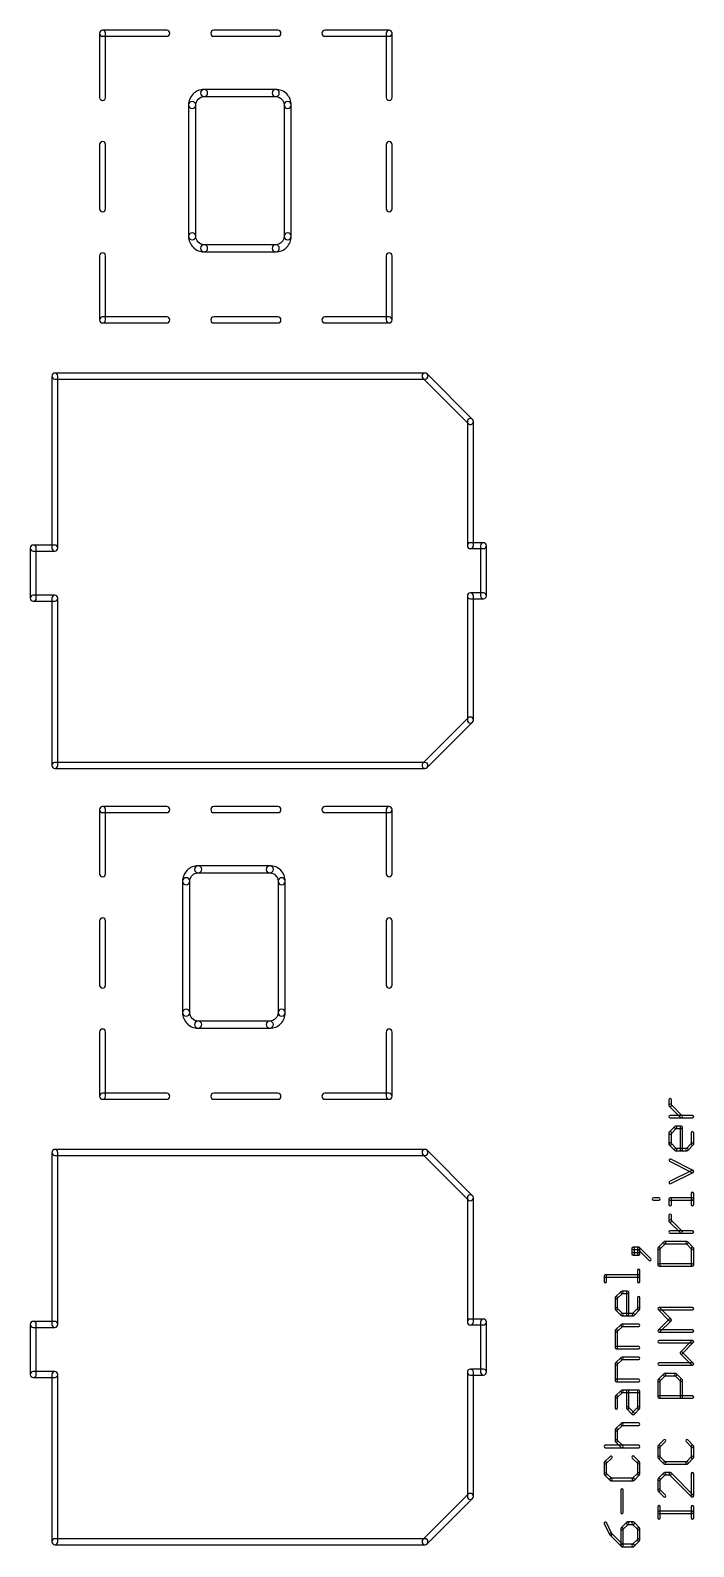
# Model space of a CAD drawing. Extents: x 0 to 11.2, y 0 to 11.2.
# Drawn here: x 9.775 to 10.331, y 4.642 to 5.912 of the extents above; entities that cross this region are included whole.
import ezdxf

# ---------------------------------------------------------------- set-up
doc = ezdxf.new("R2010")
doc.units = 0
doc.layers.add('21', color=253, linetype='CONTINUOUS')

msp = doc.modelspace()

# ---------------------------------------------------------------- linework, layer by layer
at = {"layer": '21'}
for points in [[(9.8385, 5.855247), (9.8385, 5.909, 1), (9.8335, 5.909), (9.8335, 5.855247, 1)], [(9.836, 5.9065), (9.889753, 5.9065, 1), (9.889753, 5.9115), (9.836, 5.9115, 1)], [(9.929123, 5.9065), (9.982877, 5.9065, 1), (9.982877, 5.9115), (9.929123, 5.9115, 1)], [(10.022247, 5.9065), (10.076, 5.9065, 1), (10.076, 5.9115), (10.022247, 5.9115, 1)], [(10.0735, 5.909), (10.0735, 5.855247, 1), (10.0785, 5.855247), (10.0785, 5.909, 1)], [(9.921, 5.856, 1), (9.921, 5.862, 0.414214), (9.908, 5.849, 1), (9.914, 5.849, -0.414214)], [(9.921, 5.856), (9.981, 5.856, 1), (9.981, 5.862), (9.921, 5.862, 1)], [(9.988, 5.849, 1), (9.994, 5.849, 0.414214), (9.981, 5.862, 1), (9.981, 5.856, -0.414214)], [(9.914, 5.739), (9.914, 5.849, 1), (9.908, 5.849), (9.908, 5.739, 1)], [(9.988, 5.849), (9.988, 5.739, 1), (9.994, 5.739), (9.994, 5.849, 1)], [(9.8385, 5.762123), (9.8385, 5.815877, 1), (9.8335, 5.815877), (9.8335, 5.762123, 1)], [(10.0735, 5.815877), (10.0735, 5.762123, 1), (10.0785, 5.762123), (10.0785, 5.815877, 1)], [(9.914, 5.739, 1), (9.908, 5.739, 0.414214), (9.921, 5.726, 1), (9.921, 5.732, -0.414214)], [(9.981, 5.732, 1), (9.981, 5.726, 0.414214), (9.994, 5.739, 1), (9.988, 5.739, -0.414214)], [(9.921, 5.726), (9.981, 5.726, 1), (9.981, 5.732), (9.921, 5.732, 1)], [(9.8385, 5.669), (9.8385, 5.722753, 1), (9.8335, 5.722753), (9.8335, 5.669, 1)], [(10.0735, 5.722753), (10.0735, 5.669, 1), (10.0785, 5.669), (10.0785, 5.722753, 1)], [(9.889753, 5.6715), (9.836, 5.6715, 1), (9.836, 5.6665), (9.889753, 5.6665, 1)], [(9.982877, 5.6715), (9.929123, 5.6715, 1), (9.929123, 5.6665), (9.982877, 5.6665, 1)], [(10.076, 5.6715), (10.022247, 5.6715, 1), (10.022247, 5.6665), (10.076, 5.6665, 1)], [(9.7985, 5.478), (9.7985, 5.622, 1), (9.7935, 5.622), (9.7935, 5.478, 1)], [(9.796, 5.6195), (10.106, 5.6195, 1), (10.106, 5.6245), (9.796, 5.6245, 1)], [(10.104232, 5.620232), (10.142232, 5.582232, 1), (10.145768, 5.585768), (10.107768, 5.623768, 1)], [(10.1415, 5.584), (10.1415, 5.48, 1), (10.1465, 5.48), (10.1465, 5.584, 1)], [(9.7805, 5.436), (9.7805, 5.478, 1), (9.7755, 5.478), (9.7755, 5.436, 1)], [(9.778, 5.4755), (9.796, 5.4755, 1), (9.796, 5.4805), (9.778, 5.4805, 1)], [(10.155, 5.4825), (10.144, 5.4825, 1), (10.144, 5.4775), (10.155, 5.4775, 1)], [(10.1575, 5.438), (10.1575, 5.48, 1), (10.1525, 5.48), (10.1525, 5.438, 1)], [(9.796, 5.4385), (9.778, 5.4385, 1), (9.778, 5.4335), (9.796, 5.4335, 1)], [(9.7985, 5.296), (9.7985, 5.436, 1), (9.7935, 5.436), (9.7935, 5.296, 1)], [(10.1415, 5.438), (10.1415, 5.334, 1), (10.1465, 5.334), (10.1465, 5.438, 1)], [(10.144, 5.4355), (10.155, 5.4355, 1), (10.155, 5.4405), (10.144, 5.4405, 1)], [(10.107768, 5.294232), (10.145768, 5.332232, 1), (10.142232, 5.335768), (10.104232, 5.297768, 1)], [(9.796, 5.2935), (10.106, 5.2935, 1), (10.106, 5.2985), (9.796, 5.2985, 1)], [(9.8385, 5.205247), (9.8385, 5.259, 1), (9.8335, 5.259), (9.8335, 5.205247, 1)], [(9.836, 5.2565), (9.889753, 5.2565, 1), (9.889753, 5.2615), (9.836, 5.2615, 1)], [(9.929123, 5.2565), (9.982877, 5.2565, 1), (9.982877, 5.2615), (9.929123, 5.2615, 1)], [(10.022247, 5.2565), (10.076, 5.2565, 1), (10.076, 5.2615), (10.022247, 5.2615, 1)], [(10.0735, 5.259), (10.0735, 5.205247, 1), (10.0785, 5.205247), (10.0785, 5.259, 1)], [(9.916, 5.206, 1), (9.916, 5.212, 0.414214), (9.903, 5.199, 1), (9.909, 5.199, -0.414214)], [(9.916, 5.206), (9.976, 5.206, 1), (9.976, 5.212), (9.916, 5.212, 1)], [(9.983, 5.199, 1), (9.989, 5.199, 0.414214), (9.976, 5.212, 1), (9.976, 5.206, -0.414214)], [(9.909, 5.089), (9.909, 5.199, 1), (9.903, 5.199), (9.903, 5.089, 1)], [(9.983, 5.199), (9.983, 5.089, 1), (9.989, 5.089), (9.989, 5.199, 1)], [(9.8385, 5.112123), (9.8385, 5.165877, 1), (9.8335, 5.165877), (9.8335, 5.112123, 1)], [(10.0735, 5.165877), (10.0735, 5.112123, 1), (10.0785, 5.112123), (10.0785, 5.165877, 1)], [(9.909, 5.089, 1), (9.903, 5.089, 0.414214), (9.916, 5.076, 1), (9.916, 5.082, -0.414214)], [(9.976, 5.082, 1), (9.976, 5.076, 0.414214), (9.989, 5.089, 1), (9.983, 5.089, -0.414214)], [(9.916, 5.076), (9.976, 5.076, 1), (9.976, 5.082), (9.916, 5.082, 1)], [(9.8385, 5.019), (9.8385, 5.072753, 1), (9.8335, 5.072753), (9.8335, 5.019, 1)], [(10.0735, 5.072753), (10.0735, 5.019, 1), (10.0785, 5.019), (10.0785, 5.072753, 1)], [(9.889753, 5.0215), (9.836, 5.0215, 1), (9.836, 5.0165), (9.889753, 5.0165, 1)], [(9.982877, 5.0215), (9.929123, 5.0215, 1), (9.929123, 5.0165), (9.982877, 5.0165, 1)], [(10.076, 5.0215), (10.022247, 5.0215, 1), (10.022247, 5.0165), (10.076, 5.0165, 1)], [(10.312317, 5.01132), (10.312317, 5.015991, 1), (10.310317, 5.015991), (10.310317, 5.01132, 1)], [(10.321366, 5.002686), (10.312025, 5.012027, 1), (10.31061, 5.010613), (10.319952, 5.001271, 1)], [(10.33, 5.002979), (10.311317, 5.002979, 1), (10.311317, 5.000979), (10.33, 5.000979, 1)], [(10.312025, 4.98766), (10.316695, 4.992331, 1), (10.315281, 4.993745), (10.31061, 4.989074, 1)], [(10.315988, 4.992038), (10.320659, 4.992038, 1), (10.320659, 4.994038), (10.315988, 4.994038, 1)], [(10.319659, 4.993038), (10.319659, 4.974355, 1), (10.321659, 4.974355), (10.321659, 4.993038, 1)], [(10.312317, 4.979026), (10.312317, 4.988367, 1), (10.310317, 4.988367), (10.310317, 4.979026, 1)], [(10.316695, 4.975062), (10.312025, 4.979733, 1), (10.31061, 4.978319), (10.315281, 4.973648, 1)], [(10.329293, 4.979733), (10.324622, 4.975062, 1), (10.326036, 4.973648), (10.330707, 4.978319, 1)], [(10.329, 4.988367), (10.329, 4.979026, 1), (10.331, 4.979026), (10.331, 4.988367, 1)], [(9.7985, 4.828), (9.7985, 4.972, 1), (9.7935, 4.972), (9.7935, 4.828, 1)], [(9.796, 4.9695), (10.106, 4.9695, 1), (10.106, 4.9745), (9.796, 4.9745, 1)], [(10.104232, 4.970232), (10.142232, 4.932232, 1), (10.145768, 4.935768), (10.107768, 4.973768, 1)], [(10.330447, 4.956967), (10.311765, 4.966309, 1), (10.31087, 4.96452), (10.329553, 4.955178, 1)], [(10.325329, 4.975355), (10.315988, 4.975355, 1), (10.315988, 4.973355), (10.325329, 4.973355, 1)], [(10.311765, 4.945837), (10.330447, 4.955178, 1), (10.329553, 4.956967), (10.31087, 4.947626, 1)], [(10.1415, 4.934), (10.1415, 4.83, 1), (10.1465, 4.83), (10.1465, 4.934, 1)], [(10.297305, 4.931986), (10.301976, 4.931986, 1), (10.301976, 4.933986), (10.297305, 4.933986, 1)], [(10.312317, 4.928316), (10.312317, 4.932986, 1), (10.310317, 4.932986), (10.310317, 4.928316, 1)], [(10.311317, 4.931986), (10.33, 4.931986, 1), (10.33, 4.933986), (10.311317, 4.933986, 1)], [(10.331, 4.928316), (10.331, 4.937657, 1), (10.329, 4.937657), (10.329, 4.928316, 1)], [(10.312317, 4.914638), (10.312317, 4.919308, 1), (10.310317, 4.919308), (10.310317, 4.914638, 1)], [(10.321366, 4.906003), (10.312025, 4.915345, 1), (10.31061, 4.91393), (10.319952, 4.904589, 1)], [(10.33, 4.906296), (10.311317, 4.906296, 1), (10.311317, 4.904296), (10.33, 4.904296, 1)], [(10.285, 4.892618), (10.280329, 4.892618, 1), (10.280329, 4.890618), (10.285, 4.890618, 1)], [(10.279329, 4.891618), (10.279329, 4.886947, 1), (10.281329, 4.886947), (10.281329, 4.891618, 1)], [(10.295048, 4.882984), (10.285707, 4.892325, 1), (10.284293, 4.890911), (10.293634, 4.881569, 1)], [(10.286, 4.886947), (10.286, 4.891618, 1), (10.284, 4.891618), (10.284, 4.886947, 1)], [(10.30594, 4.897062), (10.301269, 4.892392, 1), (10.302683, 4.890978), (10.307354, 4.895648, 1)], [(10.300976, 4.891685), (10.300976, 4.877673, 1), (10.302976, 4.877673), (10.302976, 4.891685, 1)], [(10.325329, 4.897355), (10.306647, 4.897355, 1), (10.306647, 4.895355), (10.325329, 4.895355, 1)], [(10.330707, 4.892392), (10.326036, 4.897062, 1), (10.324622, 4.895648), (10.329293, 4.890978, 1)], [(10.331, 4.877673), (10.331, 4.891685, 1), (10.329, 4.891685), (10.329, 4.877673, 1)], [(10.280329, 4.885947), (10.285, 4.885947, 1), (10.285, 4.887947), (10.280329, 4.887947, 1)], [(10.301976, 4.876673), (10.33, 4.876673, 1), (10.33, 4.878673), (10.301976, 4.878673, 1)], [(10.257976, 4.863861), (10.257976, 4.868531, 1), (10.255976, 4.868531), (10.255976, 4.863861, 1)], [(10.256976, 4.867531), (10.285, 4.867531, 1), (10.285, 4.869531), (10.256976, 4.869531, 1)], [(10.286, 4.863861), (10.286, 4.873202, 1), (10.284, 4.873202), (10.284, 4.863861, 1)], [(10.267025, 4.849542), (10.271695, 4.854213, 1), (10.270281, 4.855627), (10.26561, 4.850956, 1)], [(10.267317, 4.840908), (10.267317, 4.850249, 1), (10.265317, 4.850249), (10.265317, 4.840908, 1)], [(10.270988, 4.85392), (10.275659, 4.85392, 1), (10.275659, 4.85592), (10.270988, 4.85592, 1)], [(10.274659, 4.85492), (10.274659, 4.836237, 1), (10.276659, 4.836237), (10.276659, 4.85492, 1)], [(10.284, 4.850249), (10.284, 4.840908, 1), (10.286, 4.840908), (10.286, 4.850249, 1)], [(10.271695, 4.836944), (10.267025, 4.841615, 1), (10.26561, 4.840201), (10.270281, 4.83553, 1)], [(10.284293, 4.841615), (10.279622, 4.836944, 1), (10.281036, 4.83553), (10.285707, 4.840201, 1)], [(10.312025, 4.832474), (10.302683, 4.841815, 1), (10.301269, 4.840401), (10.31061, 4.83106, 1)], [(10.301976, 4.840108), (10.33, 4.840108, 1), (10.33, 4.842108), (10.301976, 4.842108, 1)], [(9.7805, 4.786), (9.7805, 4.828, 1), (9.7755, 4.828), (9.7755, 4.786, 1)], [(9.778, 4.8255), (9.796, 4.8255, 1), (9.796, 4.8305), (9.778, 4.8305, 1)], [(10.155, 4.8325), (10.144, 4.8325, 1), (10.144, 4.8275), (10.155, 4.8275, 1)], [(10.1575, 4.788), (10.1575, 4.83, 1), (10.1525, 4.83), (10.1525, 4.788, 1)], [(10.267025, 4.821919), (10.271695, 4.826589, 1), (10.270281, 4.828003), (10.26561, 4.823333, 1)], [(10.280329, 4.837237), (10.270988, 4.837237, 1), (10.270988, 4.835237), (10.280329, 4.835237, 1)], [(10.270988, 4.826296), (10.285, 4.826296, 1), (10.285, 4.828296), (10.270988, 4.828296, 1)], [(10.302683, 4.821719), (10.312025, 4.83106, 1), (10.31061, 4.832474), (10.301269, 4.823133, 1)], [(10.267317, 4.808614), (10.267317, 4.822626, 1), (10.265317, 4.822626), (10.265317, 4.808614, 1)], [(10.33, 4.823426), (10.301976, 4.823426, 1), (10.301976, 4.821426), (10.33, 4.821426, 1)], [(10.33, 4.814485), (10.301976, 4.814485, 1), (10.301976, 4.812485), (10.33, 4.812485, 1)], [(10.321366, 4.803436), (10.330707, 4.812778, 1), (10.329293, 4.814192), (10.319952, 4.804851, 1)], [(10.285, 4.809614), (10.266317, 4.809614, 1), (10.266317, 4.807614), (10.285, 4.807614, 1)], [(10.267025, 4.794295), (10.271695, 4.798966, 1), (10.270281, 4.80038), (10.26561, 4.795709, 1)], [(10.270988, 4.798673), (10.285, 4.798673, 1), (10.285, 4.800673), (10.270988, 4.800673, 1)], [(10.330707, 4.795509), (10.321366, 4.804851, 1), (10.319952, 4.803436), (10.329293, 4.794095, 1)], [(9.796, 4.7885), (9.778, 4.7885, 1), (9.778, 4.7835), (9.796, 4.7835, 1)], [(9.7985, 4.646), (9.7985, 4.786, 1), (9.7935, 4.786), (9.7935, 4.646, 1)], [(10.1415, 4.788), (10.1415, 4.684, 1), (10.1465, 4.684), (10.1465, 4.788, 1)], [(10.144, 4.7855), (10.155, 4.7855, 1), (10.155, 4.7905), (10.144, 4.7905, 1)], [(10.267317, 4.78099), (10.267317, 4.795002, 1), (10.265317, 4.795002), (10.265317, 4.78099, 1)], [(10.301976, 4.793802), (10.33, 4.793802, 1), (10.33, 4.795802), (10.301976, 4.795802, 1)], [(10.302683, 4.780483), (10.307354, 4.785154, 1), (10.30594, 4.786568), (10.301269, 4.781898, 1)], [(10.306647, 4.784861), (10.315988, 4.784861, 1), (10.315988, 4.786861), (10.306647, 4.786861, 1)], [(10.315281, 4.785154), (10.319952, 4.780483, 1), (10.321366, 4.781898), (10.316695, 4.786568, 1)], [(10.285, 4.78199), (10.266317, 4.78199, 1), (10.266317, 4.77999), (10.285, 4.77999, 1)], [(10.302976, 4.767179), (10.302976, 4.781191, 1), (10.300976, 4.781191), (10.300976, 4.767179, 1)], [(10.319659, 4.781191), (10.319659, 4.767179, 1), (10.321659, 4.767179), (10.321659, 4.781191, 1)], [(10.267025, 4.766672), (10.271695, 4.771342, 1), (10.270281, 4.772756), (10.26561, 4.768086, 1)], [(10.267317, 4.758037), (10.267317, 4.767379, 1), (10.265317, 4.767379), (10.265317, 4.758037, 1)], [(10.270988, 4.771049), (10.285, 4.771049, 1), (10.285, 4.773049), (10.270988, 4.773049, 1)], [(10.276659, 4.758037), (10.276659, 4.772049, 1), (10.274659, 4.772049), (10.274659, 4.758037, 1)], [(10.284, 4.772049), (10.284, 4.758037, 1), (10.286, 4.758037), (10.286, 4.772049, 1)], [(10.33, 4.768179), (10.301976, 4.768179, 1), (10.301976, 4.766179), (10.33, 4.766179, 1)], [(10.281036, 4.754074), (10.276366, 4.758745, 1), (10.274952, 4.75733), (10.279622, 4.75266, 1)], [(10.284293, 4.758745), (10.279622, 4.754074, 1), (10.281036, 4.75266), (10.285707, 4.75733, 1)], [(10.267025, 4.739048), (10.271695, 4.743719, 1), (10.270281, 4.745133), (10.26561, 4.740462, 1)], [(10.267317, 4.730414), (10.267317, 4.739755, 1), (10.265317, 4.739755), (10.265317, 4.730414, 1)], [(10.270988, 4.743426), (10.285, 4.743426, 1), (10.285, 4.745426), (10.270988, 4.745426, 1)], [(10.256976, 4.724743), (10.285, 4.724743, 1), (10.285, 4.726743), (10.256976, 4.726743, 1)], [(10.271695, 4.72645), (10.267025, 4.731121, 1), (10.26561, 4.729707), (10.270281, 4.725036, 1)], [(10.30594, 4.731321), (10.301269, 4.726651, 1), (10.302683, 4.725236), (10.307354, 4.729907, 1)], [(10.300976, 4.725944), (10.300976, 4.716602, 1), (10.302976, 4.716602), (10.302976, 4.725944, 1)], [(10.330707, 4.726651), (10.326036, 4.731321, 1), (10.324622, 4.729907), (10.329293, 4.725236, 1)], [(10.331, 4.716602), (10.331, 4.725944, 1), (10.329, 4.725944), (10.329, 4.716602, 1)], [(10.26094, 4.717509), (10.256269, 4.712839, 1), (10.257683, 4.711425), (10.262354, 4.716095, 1)], [(10.255976, 4.712132), (10.255976, 4.70279, 1), (10.257976, 4.70279), (10.257976, 4.712132, 1)], [(10.285707, 4.712839), (10.281036, 4.717509, 1), (10.279622, 4.716095), (10.284293, 4.711425, 1)], [(10.286, 4.70279), (10.286, 4.712132, 1), (10.284, 4.712132), (10.284, 4.70279, 1)], [(10.301269, 4.715895), (10.30594, 4.711224, 1), (10.307354, 4.712639), (10.302683, 4.717309, 1)], [(10.306647, 4.710932), (10.325329, 4.710932, 1), (10.325329, 4.712932), (10.306647, 4.712932, 1)], [(10.326036, 4.711224), (10.330707, 4.715895, 1), (10.329293, 4.717309), (10.324622, 4.712639, 1)], [(10.256269, 4.702083), (10.26094, 4.697413, 1), (10.262354, 4.698827), (10.257683, 4.703497, 1)], [(10.261647, 4.69712), (10.280329, 4.69712, 1), (10.280329, 4.69912), (10.261647, 4.69912, 1)], [(10.281036, 4.697413), (10.285707, 4.702083, 1), (10.284293, 4.703497), (10.279622, 4.698827, 1)], [(10.30594, 4.703698), (10.301269, 4.699027, 1), (10.302683, 4.697613), (10.307354, 4.702284, 1)], [(10.300976, 4.69832), (10.300976, 4.688979, 1), (10.302976, 4.688979), (10.302976, 4.69832, 1)], [(10.311317, 4.703991), (10.306647, 4.703991, 1), (10.306647, 4.701991), (10.311317, 4.701991, 1)], [(10.330707, 4.685015), (10.312025, 4.703698, 1), (10.31061, 4.702284), (10.329293, 4.683601, 1)], [(10.329, 4.702991), (10.329, 4.684308, 1), (10.331, 4.684308), (10.331, 4.702991, 1)], [(10.107768, 4.644232), (10.145768, 4.682232, 1), (10.142232, 4.685768), (10.104232, 4.647768, 1)], [(10.271988, 4.670496), (10.271988, 4.689179, 1), (10.269988, 4.689179), (10.269988, 4.670496, 1)], [(10.301269, 4.688272), (10.30594, 4.683601, 1), (10.307354, 4.685015), (10.302683, 4.689686, 1)], [(10.302976, 4.665892), (10.302976, 4.675234, 1), (10.300976, 4.675234), (10.300976, 4.665892, 1)], [(10.331, 4.665892), (10.331, 4.675234, 1), (10.329, 4.675234), (10.329, 4.665892, 1)], [(10.256082, 4.661108), (10.260752, 4.651767, 1), (10.262541, 4.652661), (10.257871, 4.662002, 1)], [(10.274952, 4.662262), (10.270281, 4.657592, 1), (10.271695, 4.656177), (10.276366, 4.660848, 1)], [(10.280329, 4.662555), (10.275659, 4.662555, 1), (10.275659, 4.660555), (10.280329, 4.660555, 1)], [(10.285707, 4.657592), (10.281036, 4.662262, 1), (10.279622, 4.660848), (10.284293, 4.656177, 1)], [(10.33, 4.671563), (10.301976, 4.671563, 1), (10.301976, 4.669563), (10.33, 4.669563, 1)], [(9.796, 4.6435), (10.106, 4.6435, 1), (10.106, 4.6485), (9.796, 4.6485, 1)], [(10.26094, 4.651507), (10.270281, 4.642166, 1), (10.271695, 4.64358), (10.262354, 4.652921, 1)], [(10.269988, 4.656885), (10.269988, 4.642873, 1), (10.271988, 4.642873), (10.271988, 4.656885, 1)], [(10.281036, 4.642166), (10.285707, 4.646836, 1), (10.284293, 4.64825), (10.279622, 4.64358, 1)], [(10.286, 4.647543), (10.286, 4.656885, 1), (10.284, 4.656885), (10.284, 4.647543, 1)], [(10.270988, 4.641873), (10.280329, 4.641873, 1), (10.280329, 4.643873), (10.270988, 4.643873, 1)]]:
    msp.add_lwpolyline(points, format="xyb", close=True, dxfattribs=at)

doc.saveas('drawing.dxf')
